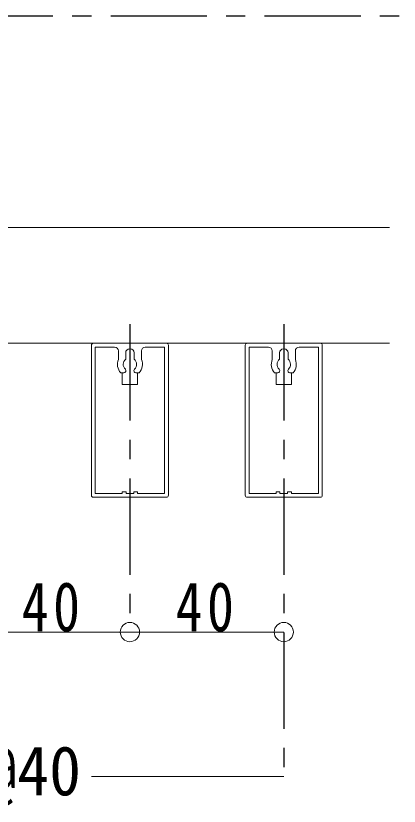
# Model space of a CAD drawing. Units: millimetres at full size, sheet at 1:5. Extents: x -1050 to 1050, y -742 to 742.
# Drawn here: x 598.4 to 698, y -457 to -251.8 of the extents above; entities that cross this region are included whole.
import ezdxf
from ezdxf.enums import TextEntityAlignment as Align

# ---------------------------------------------------------------- set-up
doc = ezdxf.new("R2010")
doc.units = ezdxf.units.MM
doc.header["$LTSCALE"] = 5
doc.linetypes.add('CHAIN1', pattern=[8, 5, -1, 1, -1])
doc.layers.add('0-0_通り芯', color=7, linetype='CHAIN1')
for name, color, linetype, lineweight in [('0-3_寸法', 54, 'Continuous', 20), ('0-4_手摺部材', 92, 'Continuous', 20), ('0-5_手すり子', 12, 'Continuous', 20), ('0-9_文字', 3, 'Continuous', 20)]:
    doc.layers.add(name, color=color, linetype=linetype, lineweight=lineweight)
doc.styles.add('ＭＳ ゴシック', font='')
doc.styles.get('ＭＳ ゴシック').set_extended_font_data('MS Gothic')

# ---------------------------------------------------------------- blocks, each defined once
blk = doc.blocks.new('dimension_origin')
at = {"color": 0, "linetype": 'Continuous', "lineweight": -2}
blk.add_circle((0, 0), 1.25, dxfattribs=at)

msp = doc.modelspace()

# ---------------------------------------------------------------- linework, layer by layer
at = {"layer": '0-0_通り芯'}
for p, q in [((-216.98, -251.793), (921.446, -251.793)), ((628.02, -331.893), (628.02, -411.793)), ((668.02, -331.893), (668.02, -449.293))]:
    msp.add_line(p, q, dxfattribs=at)
at = {"layer": '0-3_寸法'}
for p, q in [((588.02, -411.793), (628.02, -411.793)), ((628.02, -411.793), (668.02, -411.793)), ((668.02, -449.293), (618.02, -449.293))]:
    msp.add_line(p, q, dxfattribs=at)
at = {"layer": '0-4_手摺部材'}
for p, q in [((562.02, -306.793), (695.52, -306.793)), ((695.52, -336.793), (562.02, -336.793)), ((626.02, -344.493), (626.02, -347.493)), ((630.02, -347.493), (630.02, -344.493)), ((666.02, -344.493), (666.02, -347.493)), ((670.02, -347.493), (670.02, -344.493)), ((626.02, -347.493), (630.02, -347.493)), ((666.02, -347.493), (670.02, -347.493))]:
    msp.add_line(p, q, dxfattribs=at)
at = {"layer": '0-5_手すり子'}
for p, q in [((618.02, -337.293), (618.02, -376.293)), ((637.52, -336.793), (618.52, -336.793)), ((624.02, -337.793), (619.02, -337.793)), ((627.92, -338.293), (628.12, -338.293)), ((637.02, -337.793), (632.02, -337.793)), ((637.02, -375.793), (637.02, -337.793)), ((638.02, -376.293), (638.02, -337.293)), ((658.02, -337.293), (658.02, -376.293)), ((677.52, -336.793), (658.52, -336.793)), ((664.02, -337.793), (659.02, -337.793)), ((667.92, -338.293), (668.12, -338.293)), ((677.02, -337.793), (672.02, -337.793)), ((677.02, -375.793), (677.02, -337.793)), ((678.02, -376.293), (678.02, -337.293)), ((625.02, -341.043), (625.02, -338.793)), ((626.92, -340.932), (626.92, -339.293)), ((629.12, -339.293), (629.12, -340.932)), ((631.02, -341.043), (631.02, -338.793)), ((665.02, -341.043), (665.02, -338.793)), ((666.92, -340.932), (666.92, -339.293)), ((669.12, -339.293), (669.12, -340.932)), ((671.02, -341.043), (671.02, -338.793)), ((625.628, -344.493), (626.461, -344.493)), ((626.923, -344.193), (626.894, -344.243)), ((629.117, -344.193), (629.146, -344.243)), ((629.579, -344.493), (630.412, -344.493)), ((665.628, -344.493), (666.461, -344.493)), ((666.923, -344.193), (666.894, -344.243)), ((669.117, -344.193), (669.146, -344.243)), ((669.579, -344.493), (670.412, -344.493)), ((618.52, -376.793), (637.52, -376.793)), ((627.02, -375.793), (629.02, -375.793)), ((630.02, -375.793), (637.02, -375.793)), ((658.52, -376.793), (677.52, -376.793)), ((667.02, -375.793), (669.02, -375.793)), ((670.02, -375.793), (677.02, -375.793))]:
    msp.add_line(p, q, dxfattribs=at)
for points in [[(619.02, -337.793), (619.02, -375.793), (626.02, -375.793)], [(659.02, -337.793), (659.02, -375.793), (666.02, -375.793)], [(626.02, -375.793), (626.02, -375.393), (627.02, -375.393), (627.02, -375.793)], [(630.02, -375.793), (630.02, -375.393), (629.02, -375.393), (629.02, -375.793)], [(666.02, -375.793), (666.02, -375.393), (667.02, -375.393), (667.02, -375.793)], [(670.02, -375.793), (670.02, -375.393), (669.02, -375.393), (669.02, -375.793)]]:
    msp.add_lwpolyline(points, dxfattribs=at)
for centre, radius, start, end in [((618.52, -337.293), 0.5, 90, 180), ((624.02, -338.793), 1, 0, 90), ((627.92, -339.293), 1, 90, 180), ((628.12, -339.293), 1, 0, 90), ((632.02, -338.793), 1, 90, 180), ((637.52, -337.293), 0.5, 0, 90), ((658.52, -337.293), 0.5, 90, 180), ((664.02, -338.793), 1, 0, 90), ((667.92, -339.293), 1, 90, 180), ((668.12, -339.293), 1, 0, 90), ((672.02, -338.793), 1, 90, 180), ((677.52, -337.293), 0.5, 0, 90), ((628.02, -342.293), 3.25, 157.38014, 222.60367), ((628.02, -342.293), 1.75, 128.9448, 227.16041), ((628.02, -342.293), 1.75, 312.83959, 51.0552), ((628.02, -342.293), 3.25, 317.39633, 22.61986), ((668.02, -342.293), 3.25, 157.38014, 222.60367), ((668.02, -342.293), 1.75, 128.9448, 227.16041), ((668.02, -342.293), 1.75, 312.83959, 51.0552), ((668.02, -342.293), 3.25, 317.39633, 22.61986), ((626.461, -343.993), 0.5, 270, 330), ((626.49, -343.943), 0.5, 330, 47.16041), ((629.55, -343.943), 0.5, 132.83959, 210), ((629.579, -343.993), 0.5, 210, 270), ((666.461, -343.993), 0.5, 270, 330), ((666.49, -343.943), 0.5, 330, 47.16041), ((669.55, -343.943), 0.5, 132.83959, 210), ((669.579, -343.993), 0.5, 210, 270), ((618.52, -376.293), 0.5, 180, 270), ((637.52, -376.293), 0.5, 270, 360), ((658.52, -376.293), 0.5, 180, 270), ((677.52, -376.293), 0.5, 270, 360)]:
    msp.add_arc(centre, radius, start, end, dxfattribs=at)

# ---------------------------------------------------------------- block references
at = {"layer": '0-3_寸法', "xscale": 2, "yscale": 2, "rotation": 180}
msp.add_blockref('dimension_origin', (628.02, -411.793), dxfattribs=at)
at = {"layer": '0-3_寸法', "xscale": 2, "yscale": 2}
for p in [(628.02, -411.793), (668.02, -411.793)]:
    msp.add_blockref('dimension_origin', p, dxfattribs=at)

# ---------------------------------------------------------------- texts
at = {"layer": '0-3_寸法', "char_height": 12.83, "attachment_point": 7, "style": 'ＭＳ ゴシック'}
for insert in [(599.895, -411.793), (639.895, -411.793)]:
    msp.add_mtext('\\T1.17;\\W0.8;40', dxfattribs=dict(at, insert=insert))
at = {"layer": '0-9_文字', "style": 'ＭＳ ゴシック', "width": 0.95}
msp.add_text('竪格子ピッチ @40', height=12.83, dxfattribs=at).set_placement((482.395, -458.043), align=Align.BOTTOM_LEFT)

doc.saveas('drawing.dxf')
